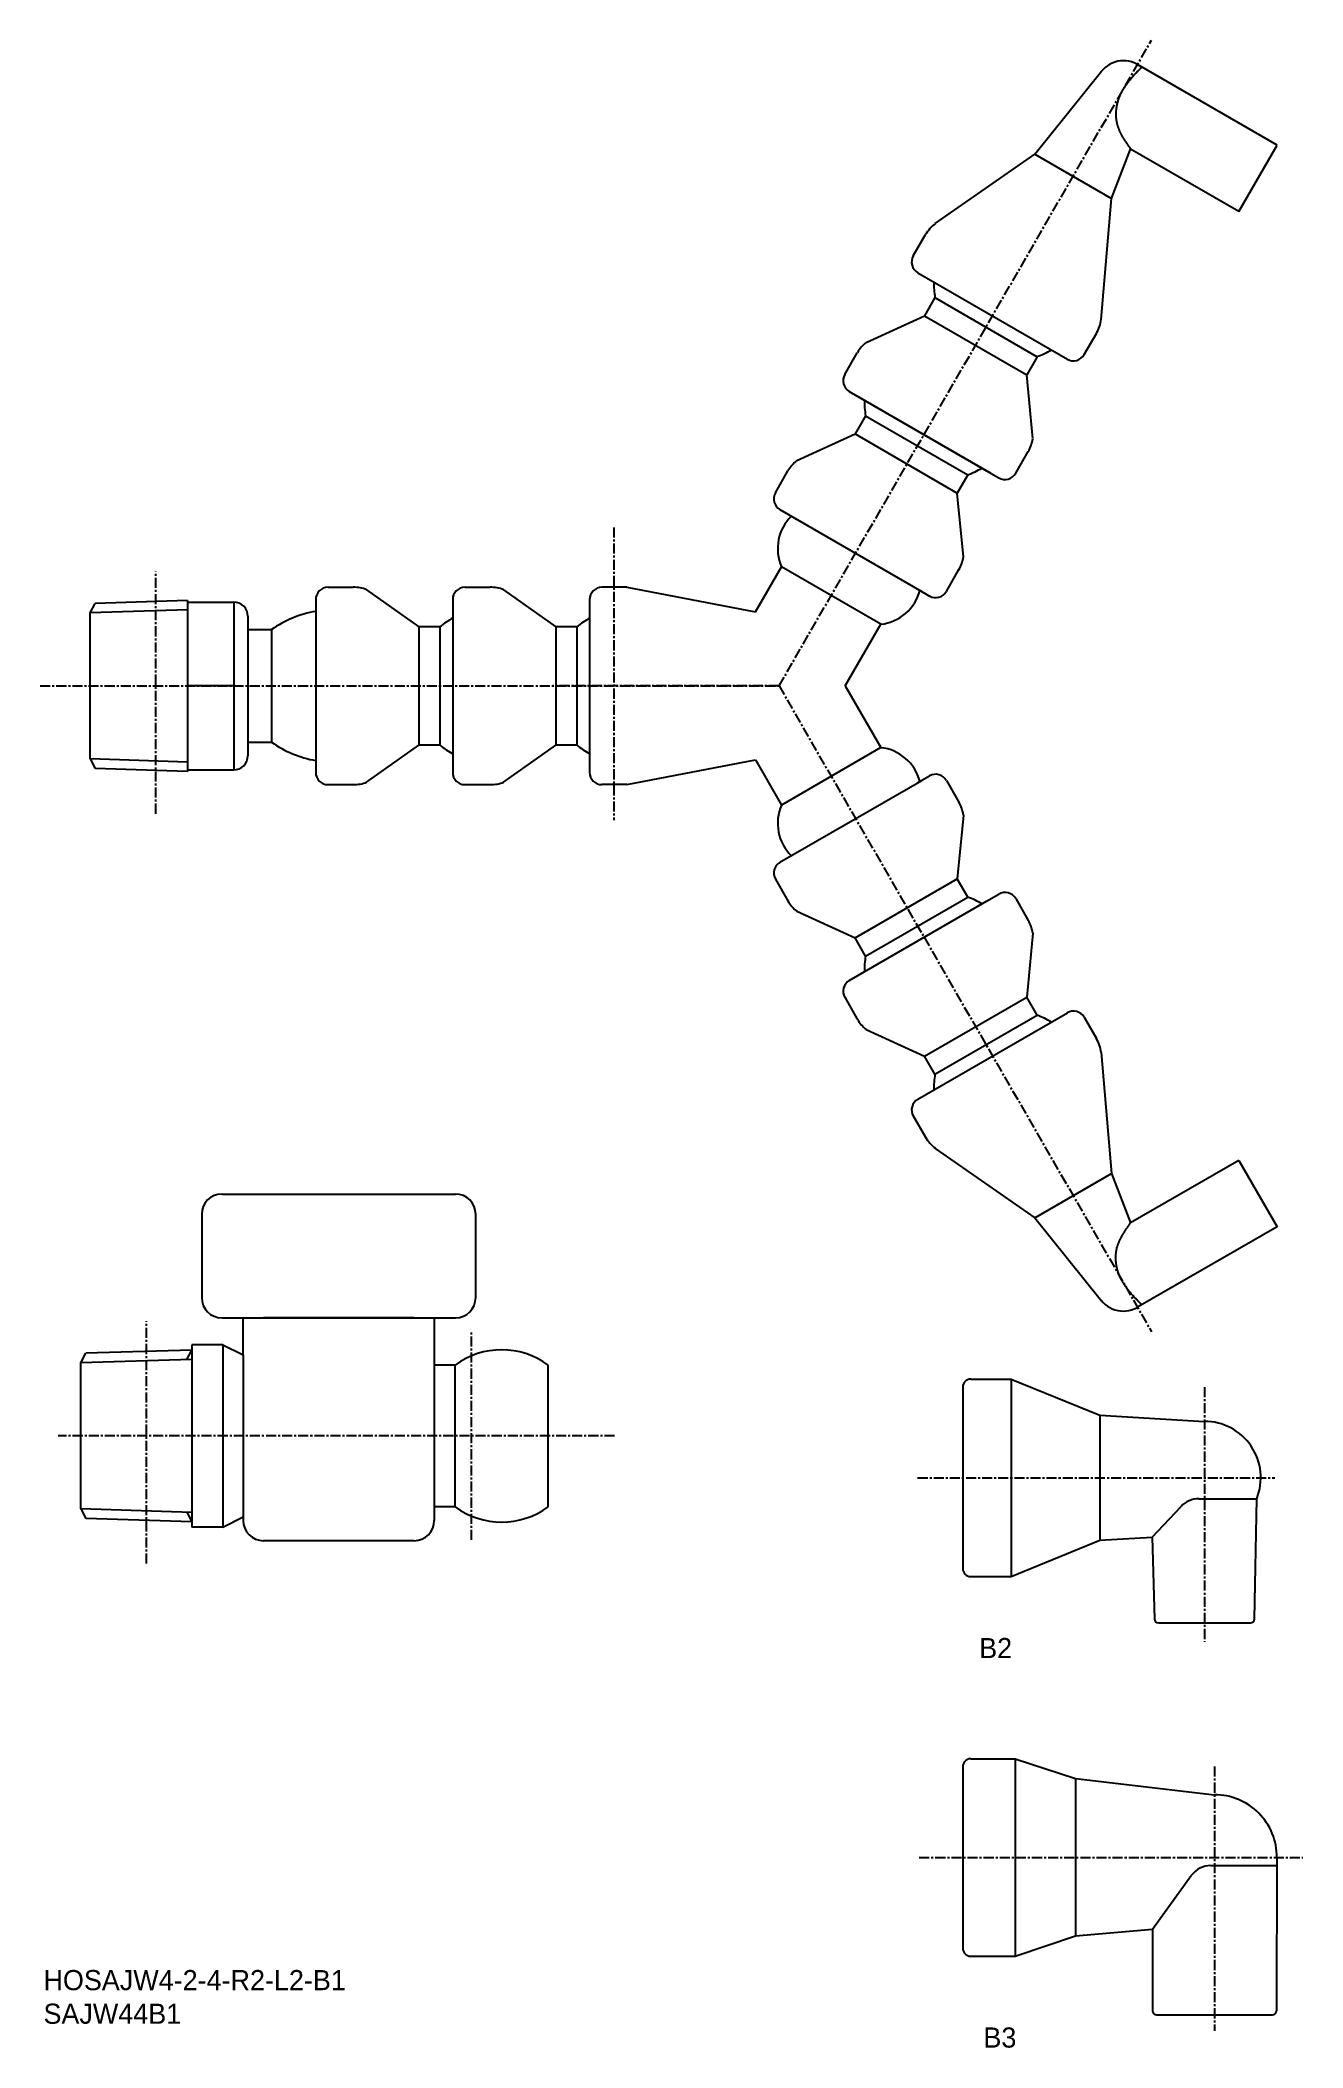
# Model space of a CAD drawing. Extents: x 481 to 638, y 520 to 769.
import ezdxf

# ---------------------------------------------------------------- set-up
doc = ezdxf.new("R2010")
doc.units = 0
doc.linetypes.add('CENTER', pattern=[2, 1.25, -0.25, 0.25, -0.25])
doc.layers.get('0').update_dxf_attribs({"linetype": 'CONTINUOUS'})
doc.layers.add('CENTER', color=1, linetype='CENTER')

msp = doc.modelspace()

# ---------------------------------------------------------------- linework, layer by layer
for p, q in [((604.92, 754.92), (613.22, 765.21)), ((592.58, 746.31), (604.92, 754.92)), ((604.92, 754.92), (614.45, 749.42)), ((614.45, 749.42), (616.82, 755.55)), ((613.16, 734.42), (614.45, 749.42)), ((589.84, 742.3), (591.36, 744.93)), ((590.4, 740.2), (608.97, 729.49)), ((590.4, 740.2), (608.97, 729.49)), ((590.4, 740.2), (608.97, 729.49)), ((590.4, 740.2), (608.97, 729.49)), ((590.4, 740.2), (608.97, 729.49)), ((590.4, 740.2), (608.97, 729.49)), ((590.4, 740.2), (608.97, 729.49)), ((590.4, 740.2), (608.97, 729.49)), ((584, 731.56), (591.23, 734.86)), ((592.53, 737.12), (591.23, 734.86)), ((591.23, 734.86), (603.92, 727.53)), ((592.53, 737.12), (605.22, 729.79)), ((592.53, 737.12), (605.22, 729.79)), ((611.06, 730.05), (612.58, 732.68)), ((581.34, 727.57), (582.9, 730.28)), ((605.22, 729.79), (603.92, 727.53)), ((604.68, 719.62), (603.92, 727.53)), ((581.9, 725.48), (598.95, 715.64)), ((582.87, 724.92), (599.5, 715.32)), ((583.92, 722.46), (582.62, 720.2)), ((583.92, 722.46), (596.61, 715.13)), ((583.92, 722.46), (596.61, 715.13)), ((575.39, 716.9), (582.62, 720.2)), ((582.62, 720.2), (595.31, 712.87)), ((602.56, 715.32), (604.12, 718.03)), ((572.73, 712.92), (574.29, 715.62)), ((596.61, 715.13), (595.31, 712.87)), ((598.95, 715.64), (600.47, 714.76)), ((596.07, 704.96), (595.31, 712.87)), ((573.29, 710.82), (590.89, 700.66)), ((593.95, 700.67), (595.51, 703.37)), ((517.21, 701.2), (520.34, 701.2)), ((522, 700.88), (528.47, 696.27)), ((534.21, 701.2), (537.34, 701.2)), ((539, 700.88), (545.47, 696.27)), ((590.34, 700.98), (591.86, 700.1)), ((499.76, 699.55), (499.76, 678.35)), ((499.76, 699.35), (499.76, 678.55)), ((499.76, 699.35), (505.51, 699.35)), ((505.51, 699.35), (505.51, 678.55)), ((507.26, 697.6), (507.26, 680.29)), ((515.68, 699.66), (515.68, 679.98)), ((515.68, 698.55), (515.68, 679.34)), ((532.68, 699.66), (532.68, 679.98)), ((532.68, 698.55), (532.68, 679.34)), ((510.2, 695.94), (510.2, 681.96)), ((528.47, 696.27), (528.47, 681.62)), ((531.07, 696.27), (528.47, 696.27)), ((531.07, 696.27), (531.07, 681.62)), ((531.07, 696.27), (531.07, 681.62)), ((545.47, 696.27), (545.47, 681.62)), ((548.07, 696.27), (545.47, 696.27)), ((548.07, 696.27), (548.07, 681.62)), ((548.07, 696.27), (548.07, 681.62)), ((505.51, 688.95), (499.76, 688.95)), ((505.51, 688.95), (499.76, 688.95)), ((515.68, 679.98), (515.68, 678.23)), ((522, 677.01), (528.47, 681.62)), ((531.07, 681.62), (528.47, 681.62)), ((532.68, 679.98), (532.68, 678.23)), ((539, 677.01), (545.47, 681.62)), ((548.07, 681.62), (545.47, 681.62)), ((499.76, 678.55), (505.51, 678.55)), ((590.34, 676.91), (591.86, 677.79)), ((517.21, 676.7), (520.34, 676.7)), ((534.21, 676.7), (537.34, 676.7)), ((573.29, 667.07), (590.89, 677.23)), ((593.95, 677.23), (595.51, 674.52)), ((596.07, 672.93), (595.31, 665.02)), ((572.73, 664.98), (574.29, 662.27)), ((582.62, 657.69), (595.31, 665.02)), ((596.61, 662.76), (595.31, 665.02)), ((582.87, 652.97), (599.5, 662.57)), ((583.92, 655.44), (596.61, 662.76)), ((583.92, 655.44), (596.61, 662.76)), ((598.95, 662.25), (600.47, 663.13)), ((602.56, 662.57), (604.12, 659.87)), ((575.39, 660.99), (582.62, 657.69)), ((581.9, 652.41), (598.95, 662.25)), ((583.92, 655.44), (582.62, 657.69)), ((604.68, 658.27), (603.92, 650.36)), ((581.34, 650.32), (582.9, 647.62)), ((591.23, 643.03), (603.92, 650.36)), ((605.22, 648.1), (603.92, 650.36)), ((590.4, 637.69), (608.97, 648.41)), ((590.4, 637.69), (608.97, 648.41)), ((590.4, 637.69), (608.97, 648.41)), ((590.4, 637.69), (608.97, 648.41)), ((590.4, 637.69), (608.97, 648.41)), ((590.4, 637.69), (608.97, 648.41)), ((590.4, 637.69), (608.97, 648.41)), ((590.4, 637.69), (608.97, 648.41)), ((592.53, 640.78), (605.22, 648.1)), ((592.53, 640.78), (605.22, 648.1)), ((611.06, 647.85), (612.58, 645.21)), ((584, 646.33), (591.23, 643.03)), ((592.53, 640.78), (591.23, 643.03)), ((613.16, 643.47), (614.45, 628.48)), ((589.84, 635.6), (591.36, 632.96)), ((592.58, 631.58), (604.92, 622.98)), ((604.92, 622.98), (614.45, 628.48)), ((614.45, 628.48), (616.82, 622.34)), ((604.92, 622.98), (613.22, 612.68)), ((596.98, 602.97), (601.98, 602.97)), ((601.98, 602.97), (601.98, 578.47)), ((601.98, 602.97), (612.98, 598.47)), ((595.98, 601.97), (595.98, 579.47)), ((612.98, 598.47), (625.98, 597.72)), ((612.98, 598.47), (612.98, 582.97)), ((625.28, 588.12), (632.48, 588.12)), ((632.19, 573.21), (632.48, 588.12)), ((619.49, 583.34), (623.09, 587.17)), ((601.98, 578.47), (612.98, 582.97)), ((612.98, 582.97), (619.49, 583.34)), ((619.49, 583.34), (619.77, 573.2)), ((596.98, 578.47), (601.98, 578.47)), ((620.27, 572.72), (631.69, 572.72)), ((596.98, 555.87), (602.48, 555.87)), ((602.48, 555.87), (602.48, 531.37)), ((602.48, 555.87), (609.98, 553.41)), ((595.98, 554.87), (595.98, 532.37)), ((609.98, 553.41), (627.23, 551.41)), ((609.98, 553.41), (609.98, 533.91)), ((634.98, 543.66), (634.93, 524.62)), ((619.53, 534.72), (624.33, 541.37)), ((626.77, 542.62), (634.98, 542.62)), ((602.48, 531.37), (609.98, 533.91)), ((609.98, 533.91), (619.53, 534.72)), ((619.53, 534.72), (619.53, 524.62)), ((596.98, 531.37), (602.48, 531.37)), ((620.03, 524.12), (634.43, 524.12))]:
    msp.add_line(p, q)
at = {"color": 7, "linetype": 'CONTINUOUS'}
for p, q in [((635, 756.02), (617.68, 766.02)), ((630.25, 747.8), (616.82, 755.55)), ((630.25, 747.8), (635, 756.02)), ((570.27, 698.13), (573.49, 703.72)), ((585.83, 696.6), (573.49, 703.72)), ((554.28, 701.2), (551.21, 701.2)), ((554.28, 701.2), (570.27, 698.13)), ((487.68, 698.01), (488.3, 699.19)), ((487.68, 679.89), (487.68, 698.01)), ((499.76, 699.55), (488.3, 699.19)), ((549.68, 699.66), (549.68, 678.23)), ((507.26, 695.94), (510.2, 695.94)), ((581.4, 688.95), (585.83, 696.6)), ((581.4, 688.95), (585.83, 681.29)), ((507.26, 681.96), (510.2, 681.96)), ((585.83, 681.29), (573.49, 674.17)), ((487.68, 679.89), (488.3, 678.7)), ((499.76, 678.35), (488.3, 678.7)), ((554.28, 676.7), (570.27, 679.76)), ((570.27, 679.76), (573.49, 674.17)), ((554.28, 676.7), (551.21, 676.7)), ((630.25, 630.1), (616.82, 622.34)), ((630.25, 630.1), (635, 621.87)), ((504.05, 625.92), (533.02, 625.92)), ((501.53, 623.4), (501.53, 613.08)), ((535.53, 623.4), (535.53, 613.08)), ((635, 621.87), (617.68, 611.87)), ((504.05, 610.57), (533.02, 610.57)), ((506.67, 605.97), (506.67, 610.57)), ((527.88, 610.57), (509.19, 610.57)), ((530.39, 610.57), (530.39, 585.44)), ((486.53, 604.98), (487.15, 606.16)), ((500.31, 606.57), (487.15, 606.16)), ((500.31, 607.23), (500.31, 584.6)), ((504.16, 607.23), (500.31, 607.23)), ((504.16, 607.23), (504.16, 584.6)), ((504.16, 607.23), (506.67, 605.97)), ((506.67, 605.97), (506.67, 585.86)), ((486.53, 586.86), (486.53, 604.98)), ((532.98, 604.71), (530.39, 604.71)), ((532.98, 587.12), (532.98, 604.71)), ((544.53, 587.12), (544.53, 604.71)), ((486.53, 586.86), (487.15, 585.68)), ((500.31, 585.26), (487.15, 585.68)), ((504.16, 584.6), (506.67, 585.86)), ((506.67, 585.86), (506.67, 585.44)), ((532.98, 587.12), (530.39, 587.12)), ((504.16, 584.6), (500.31, 584.6)), ((527.88, 582.92), (509.19, 582.92))]:
    msp.add_line(p, q, dxfattribs=at)
at = {"color": 3, "linetype": 'CONTINUOUS'}
for p, q in [((499.76, 698.38), (487.68, 698.01)), ((499.76, 679.51), (487.68, 679.89)), ((500.31, 605.41), (486.53, 604.98)), ((499.69, 605.39), (500.31, 606.57)), ((500.31, 586.43), (486.53, 586.86)), ((499.69, 586.45), (500.31, 585.26))]:
    msp.add_line(p, q, dxfattribs=at)
at = {"color": 7}
for points in [[(618.17, 765.68, 0), (618.13, 765.64, 0), (618.08, 765.6, 0), (618.04, 765.55, 0), (618, 765.51, 0), (617.95, 765.46, 0), (617.91, 765.42, 0), (617.87, 765.37, 0), (617.83, 765.33, 0), (617.78, 765.28, 0), (617.74, 765.24, 0), (617.7, 765.2, 0), (617.66, 765.15, 0), (617.61, 765.11, 0), (617.57, 765.06, 0), (617.53, 765.02, 0), (617.49, 764.97, 0), (617.44, 764.93, 0), (617.4, 764.88, 0), (617.36, 764.84, 0), (617.32, 764.79, 0), (617.28, 764.75, 0), (617.24, 764.7, 0), (617.2, 764.66, 0), (617.15, 764.61, 0), (617.11, 764.57, 0), (617.07, 764.52, 0), (617.03, 764.47, 0), (616.99, 764.43, 0), (616.95, 764.38, 0), (616.91, 764.34, 0), (616.87, 764.29, 0), (616.83, 764.24, 0), (616.79, 764.2, 0), (616.75, 764.15, 0), (616.72, 764.11, 0), (616.68, 764.06, 0), (616.64, 764.01, 0), (616.6, 763.96, 0), (616.56, 763.92, 0), (616.53, 763.87, 0), (616.49, 763.82, 0), (616.45, 763.77, 0), (616.41, 763.73, 0), (616.38, 763.68, 0), (616.34, 763.63, 0), (616.31, 763.58, 0), (616.27, 763.53, 0), (616.24, 763.48, 0), (616.2, 763.43, 0), (616.17, 763.39, 0), (616.13, 763.34, 0), (616.1, 763.29, 0), (616.07, 763.24, 0), (616.03, 763.19, 0), (616, 763.14, 0), (615.97, 763.09, 0), (615.94, 763.04, 0), (615.91, 762.98, 0), (615.87, 762.93, 0), (615.84, 762.88, 0), (615.81, 762.83, 0), (615.78, 762.78, 0), (615.75, 762.73, 0), (615.72, 762.67, 0), (615.7, 762.62, 0), (615.67, 762.57, 0), (615.64, 762.51, 0), (615.61, 762.46, 0), (615.59, 762.41, 0), (615.56, 762.35, 0), (615.54, 762.3, 0), (615.51, 762.24, 0), (615.49, 762.19, 0), (615.46, 762.14, 0), (615.44, 762.08, 0), (615.42, 762.02, 0), (615.39, 761.97, 0), (615.37, 761.91, 0), (615.35, 761.85, 0), (615.33, 761.8, 0), (615.31, 761.74, 0), (615.29, 761.68, 0), (615.27, 761.63, 0), (615.25, 761.57, 0), (615.23, 761.51, 0), (615.22, 761.45, 0), (615.2, 761.39, 0), (615.18, 761.33, 0), (615.17, 761.27, 0), (615.15, 761.21, 0), (615.14, 761.15, 0), (615.12, 761.09, 0), (615.11, 761.03, 0), (615.1, 760.97, 0), (615.08, 760.91, 0), (615.07, 760.85, 0), (615.06, 760.79, 0), (615.05, 760.73, 0), (615.04, 760.67, 0), (615.03, 760.61, 0), (615.03, 760.55, 0), (615.02, 760.49, 0), (615.01, 760.43, 0), (615.01, 760.37, 0), (615, 760.31, 0), (614.99, 760.24, 0), (614.99, 760.18, 0), (614.99, 760.12, 0), (614.98, 760.06, 0), (614.98, 760, 0), (614.98, 759.94, 0), (614.98, 759.88, 0), (614.98, 759.82, 0), (614.98, 759.76, 0), (614.98, 759.7, 0), (614.98, 759.63, 0), (614.99, 759.57, 0), (614.99, 759.51, 0), (614.99, 759.45, 0), (615, 759.39, 0), (615.01, 759.33, 0), (615.01, 759.27, 0), (615.02, 759.21, 0), (615.03, 759.15, 0), (615.04, 759.09, 0), (615.05, 759.04, 0), (615.06, 758.98, 0), (615.07, 758.92, 0), (615.08, 758.86, 0), (615.09, 758.8, 0), (615.1, 758.74, 0), (615.12, 758.69, 0), (615.13, 758.63, 0), (615.15, 758.57, 0), (615.17, 758.51, 0), (615.18, 758.46, 0), (615.2, 758.4, 0), (615.22, 758.34, 0), (615.24, 758.29, 0), (615.26, 758.23, 0), (615.28, 758.18, 0), (615.3, 758.12, 0), (615.32, 758.07, 0), (615.34, 758.01, 0), (615.36, 757.96, 0), (615.39, 757.9, 0), (615.41, 757.85, 0), (615.44, 757.79, 0), (615.46, 757.74, 0), (615.49, 757.68, 0), (615.51, 757.63, 0), (615.54, 757.57, 0), (615.56, 757.52, 0), (615.59, 757.47, 0), (615.62, 757.41, 0), (615.65, 757.36, 0), (615.68, 757.31, 0), (615.7, 757.26, 0), (615.73, 757.2, 0), (615.76, 757.15, 0), (615.79, 757.1, 0), (615.82, 757.04, 0), (615.86, 756.99, 0), (615.89, 756.94, 0), (615.92, 756.89, 0), (615.95, 756.83, 0), (615.98, 756.78, 0), (616.02, 756.73, 0), (616.05, 756.68, 0), (616.08, 756.63, 0), (616.11, 756.58, 0), (616.15, 756.52, 0), (616.18, 756.47, 0), (616.22, 756.42, 0), (616.25, 756.37, 0), (616.28, 756.32, 0), (616.32, 756.27, 0), (616.35, 756.22, 0), (616.39, 756.16, 0), (616.42, 756.11, 0), (616.46, 756.06, 0), (616.49, 756.01, 0), (616.53, 755.96, 0), (616.57, 755.91, 0), (616.6, 755.86, 0), (616.64, 755.81, 0), (616.67, 755.76, 0), (616.71, 755.71, 0), (616.74, 755.65, 0), (616.78, 755.6, 0), (616.82, 755.55, 0)], [(618.17, 612.21, 0), (618.13, 612.25, 0), (618.08, 612.3, 0), (618.04, 612.34, 0), (618, 612.39, 0), (617.95, 612.43, 0), (617.91, 612.47, 0), (617.87, 612.52, 0), (617.83, 612.56, 0), (617.78, 612.61, 0), (617.74, 612.65, 0), (617.7, 612.7, 0), (617.66, 612.74, 0), (617.61, 612.79, 0), (617.57, 612.83, 0), (617.53, 612.88, 0), (617.49, 612.92, 0), (617.44, 612.97, 0), (617.4, 613.01, 0), (617.36, 613.05, 0), (617.32, 613.1, 0), (617.28, 613.14, 0), (617.24, 613.19, 0), (617.2, 613.24, 0), (617.15, 613.28, 0), (617.11, 613.33, 0), (617.07, 613.37, 0), (617.03, 613.42, 0), (616.99, 613.46, 0), (616.95, 613.51, 0), (616.91, 613.56, 0), (616.87, 613.6, 0), (616.83, 613.65, 0), (616.79, 613.69, 0), (616.75, 613.74, 0), (616.72, 613.79, 0), (616.68, 613.83, 0), (616.64, 613.88, 0), (616.6, 613.93, 0), (616.56, 613.98, 0), (616.53, 614.02, 0), (616.49, 614.07, 0), (616.45, 614.12, 0), (616.41, 614.17, 0), (616.38, 614.21, 0), (616.34, 614.26, 0), (616.31, 614.31, 0), (616.27, 614.36, 0), (616.24, 614.41, 0), (616.2, 614.46, 0), (616.17, 614.51, 0), (616.13, 614.56, 0), (616.1, 614.61, 0), (616.07, 614.66, 0), (616.03, 614.71, 0), (616, 614.76, 0), (615.97, 614.81, 0), (615.94, 614.86, 0), (615.91, 614.91, 0), (615.87, 614.96, 0), (615.84, 615.01, 0), (615.81, 615.06, 0), (615.78, 615.11, 0), (615.75, 615.17, 0), (615.72, 615.22, 0), (615.7, 615.27, 0), (615.67, 615.32, 0), (615.64, 615.38, 0), (615.61, 615.43, 0), (615.59, 615.48, 0), (615.56, 615.54, 0), (615.54, 615.59, 0), (615.51, 615.65, 0), (615.49, 615.7, 0), (615.46, 615.76, 0), (615.44, 615.81, 0), (615.42, 615.87, 0), (615.39, 615.92, 0), (615.37, 615.98, 0), (615.35, 616.04, 0), (615.33, 616.09, 0), (615.31, 616.15, 0), (615.29, 616.21, 0), (615.27, 616.27, 0), (615.25, 616.33, 0), (615.23, 616.38, 0), (615.22, 616.44, 0), (615.2, 616.5, 0), (615.18, 616.56, 0), (615.17, 616.62, 0), (615.15, 616.68, 0), (615.14, 616.74, 0), (615.12, 616.8, 0), (615.11, 616.86, 0), (615.1, 616.92, 0), (615.08, 616.98, 0), (615.07, 617.04, 0), (615.06, 617.1, 0), (615.05, 617.16, 0), (615.04, 617.22, 0), (615.03, 617.28, 0), (615.03, 617.34, 0), (615.02, 617.4, 0), (615.01, 617.47, 0), (615.01, 617.53, 0), (615, 617.59, 0), (614.99, 617.65, 0), (614.99, 617.71, 0), (614.99, 617.77, 0), (614.98, 617.83, 0), (614.98, 617.89, 0), (614.98, 617.95, 0), (614.98, 618.01, 0), (614.98, 618.08, 0), (614.98, 618.14, 0), (614.98, 618.2, 0), (614.98, 618.26, 0), (614.99, 618.32, 0), (614.99, 618.38, 0), (614.99, 618.44, 0), (615, 618.5, 0), (615.01, 618.56, 0), (615.01, 618.62, 0), (615.02, 618.68, 0), (615.03, 618.74, 0), (615.04, 618.8, 0), (615.05, 618.86, 0), (615.06, 618.92, 0), (615.07, 618.97, 0), (615.08, 619.03, 0), (615.09, 619.09, 0), (615.1, 619.15, 0), (615.12, 619.21, 0), (615.13, 619.26, 0), (615.15, 619.32, 0), (615.17, 619.38, 0), (615.18, 619.43, 0), (615.2, 619.49, 0), (615.22, 619.55, 0), (615.24, 619.6, 0), (615.26, 619.66, 0), (615.28, 619.72, 0), (615.3, 619.77, 0), (615.32, 619.83, 0), (615.34, 619.88, 0), (615.36, 619.94, 0), (615.39, 619.99, 0), (615.41, 620.05, 0), (615.44, 620.1, 0), (615.46, 620.15, 0), (615.49, 620.21, 0), (615.51, 620.26, 0), (615.54, 620.32, 0), (615.56, 620.37, 0), (615.59, 620.42, 0), (615.62, 620.48, 0), (615.65, 620.53, 0), (615.68, 620.58, 0), (615.7, 620.64, 0), (615.73, 620.69, 0), (615.76, 620.74, 0), (615.79, 620.8, 0), (615.82, 620.85, 0), (615.86, 620.9, 0), (615.89, 620.95, 0), (615.92, 621.01, 0), (615.95, 621.06, 0), (615.98, 621.11, 0), (616.02, 621.16, 0), (616.05, 621.21, 0), (616.08, 621.27, 0), (616.11, 621.32, 0), (616.15, 621.37, 0), (616.18, 621.42, 0), (616.22, 621.47, 0), (616.25, 621.52, 0), (616.28, 621.57, 0), (616.32, 621.63, 0), (616.35, 621.68, 0), (616.39, 621.73, 0), (616.42, 621.78, 0), (616.46, 621.83, 0), (616.49, 621.88, 0), (616.53, 621.93, 0), (616.57, 621.98, 0), (616.6, 622.03, 0), (616.64, 622.08, 0), (616.67, 622.14, 0), (616.71, 622.19, 0), (616.74, 622.24, 0), (616.78, 622.29, 0), (616.82, 622.34, 0)]]:
    msp.add_polyline3d(points, dxfattribs=at)
at = {"color": 7, "linetype": 'CONTINUOUS'}
for centre, radius, start, end in [((615.93, 762.99), 3.51, 50.281, 141.7108), ((603.85, 739.02), 11.47, 179.7589, 189.5359), ((601.21, 740.54), 11.47, 290.4641, 300.2411), ((595.24, 724.36), 11.47, 179.7589, 189.5359), ((592.6, 725.88), 11.47, 290.4641, 300.2411), ((578.62, 705.99), 5.6, 134.2218, 203.8404), ((551.21, 699.66), 1.53, 90, 180), ((585.22, 702.17), 5.6, 276.1596, 345.7782), ((518.09, 684.6), 13.81, 100.044, 124.8372), ((538.38, 687.42), 11.47, 119.7589, 129.5359), ((555.38, 687.42), 11.47, 119.7589, 129.5359), ((518.09, 693.29), 13.81, 235.1628, 259.956), ((538.38, 690.47), 11.47, 230.4641, 240.2411), ((555.38, 690.47), 11.47, 230.4641, 240.2411), ((585.22, 675.72), 5.6, 14.2218, 83.8404), ((551.21, 678.23), 1.53, 180, 270), ((578.62, 671.9), 5.6, 156.1596, 225.7782), ((592.6, 652.01), 11.47, 59.7589, 69.5359), ((595.24, 653.53), 11.47, 170.4641, 180.2411), ((601.21, 637.35), 11.47, 59.7589, 69.5359), ((603.85, 638.88), 11.47, 170.4641, 180.2411), ((504.05, 623.4), 2.52, 90, 180), ((533.02, 623.4), 2.52, 0, 90), ((504.05, 613.08), 2.52, 180, 270), ((533.02, 613.08), 2.52, 270, 0), ((615.93, 614.91), 3.51, 218.2892, 309.719), ((538.76, 596.82), 9.78, 53.7925, 126.2075), ((509.19, 585.44), 2.52, 180, 270), ((527.88, 585.44), 2.52, 270, 0), ((538.76, 595.01), 9.78, 233.7925, 306.2075)]:
    msp.add_arc(centre, radius, start, end, dxfattribs=at)
for centre, radius, start, end in [((595.34, 742.63), 4.59, 126.9109, 150), ((591.17, 741.53), 1.53, 150, 240), ((608.6, 734.98), 4.59, 330, 353.0389), ((586.88, 727.98), 4.59, 128.7832, 150), ((609.73, 730.81), 1.53, 240, 330), ((582.67, 726.81), 1.53, 150, 240), ((600.14, 720.32), 4.59, 330, 351.2168), ((578.27, 713.32), 4.59, 128.7832, 150), ((601.23, 716.09), 1.53, 240, 330), ((574.06, 712.15), 1.53, 150, 240), ((591.53, 705.66), 4.59, 330, 351.2168), ((517.21, 699.66), 1.53, 90, 180), ((520.34, 696.6), 4.59, 68.7832, 90), ((534.21, 699.66), 1.53, 90, 180), ((537.34, 696.6), 4.59, 68.7832, 90), ((592.62, 701.43), 1.53, 240, 330), ((505.51, 697.6), 1.75, 0, 90), ((505.51, 680.29), 1.75, 270, 0), ((517.21, 678.23), 1.53, 180, 270), ((534.21, 678.23), 1.53, 180, 270), ((592.62, 676.46), 1.53, 30, 120), ((520.34, 681.29), 4.59, 270, 291.2168), ((537.34, 681.29), 4.59, 270, 291.2168), ((591.53, 672.23), 4.59, 8.7832, 30), ((574.06, 665.74), 1.53, 120, 210), ((601.23, 661.8), 1.53, 30, 120), ((578.27, 664.57), 4.59, 210, 231.2168), ((600.14, 657.57), 4.59, 8.7832, 30), ((582.67, 651.08), 1.53, 120, 210), ((586.88, 649.91), 4.59, 210, 231.2168), ((609.73, 647.08), 1.53, 30, 120), ((608.6, 642.91), 4.59, 6.9611, 30), ((591.17, 636.36), 1.53, 120, 210), ((595.34, 635.26), 4.59, 210, 233.0891), ((596.98, 601.97), 1, 90, 180), ((625.98, 590.72), 7, 338.2132, 90), ((625.28, 585.12), 3, 90, 136.7747), ((596.98, 579.47), 1, 180, 270), ((620.27, 573.22), 0.5, 181.5591, 270), ((631.69, 573.22), 0.5, 270, 358.8841), ((596.98, 554.87), 1, 90, 180), ((627.23, 543.66), 7.75, 359.7062, 90), ((626.77, 539.62), 3, 90, 144.1737), ((596.98, 532.37), 1, 180, 270), ((620.03, 524.62), 0.5, 180, 270), ((634.43, 524.62), 0.5, 270, 0)]:
    msp.add_arc(centre, radius, start, end)
at = {"layer": 'CENTER', "color": 1, "linetype": 'CENTER'}
for p, q in [((573.18, 688.95), (619.43, 769.05)), ((552.68, 708.61), (552.68, 672.29)), ((495.84, 673.1), (495.84, 703.16)), ((481.48, 688.95), (573.18, 688.95)), ((573.18, 688.95), (545.09, 688.95)), ((573.18, 688.95), (619.43, 608.84)), ((494.69, 580.07), (494.69, 610.13)), ((535.03, 583.01), (535.03, 608.97)), ((552.76, 595.92), (483.73, 595.92))]:
    msp.add_line(p, q, dxfattribs=at)
at = {"layer": 'CENTER', "color": 1}
msp.add_line((625.98, 601.97), (625.98, 570.36), dxfattribs=at)
at = {"layer": 'CENTER'}
for p, q in [((590.39, 590.72), (634.74, 590.72)), ((627.23, 554.91), (627.23, 522.12)), ((590.58, 543.62), (638.2, 543.62))]:
    msp.add_line(p, q, dxfattribs=at)

# ---------------------------------------------------------------- texts
at = {"color": 7, "linetype": 'CONTINUOUS'}
for s, p in [('B2', (598.02, 568.35)), ('HOSAJW4-2-4-R2-L2-B1', (481.89, 527.16)), ('SAJW44B1', (481.89, 522.99)), ('B3', (598.55, 520.04))]:
    msp.add_text(s, height=2.5, dxfattribs=at).set_placement(p)

doc.saveas('drawing.dxf')
